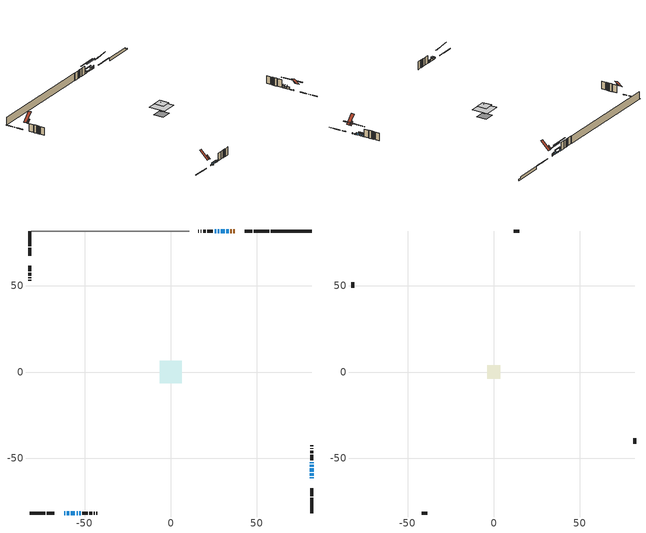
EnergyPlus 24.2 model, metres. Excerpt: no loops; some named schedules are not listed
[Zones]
conditioned space
 floor outside (Floor1 construction): -0.71,-0.71 -0.71,0.71 0.71,0.71 0.71,-0.71 z0.95
 floor adiabatic (AdiabaticFloorConstruction): -6.48,-6.48 -6.48,6.48 6.48,6.48 6.48,-6.48 z4.6
 floor foundation (Slab1 construction): -4.07,-4.07 -4.07,4.07 4.07,4.07 4.07,-4.07 z-1.43
 wall outside (RimJoist1 construction): 57.26,81.97 48.35,81.97 / -81.97,-81.97 -73.05,-81.97 / -81.97,81.97 -81.97,73.05 / 81.97,-81.97 81.97,-73.05 z0.95:1.25
 wall outside (RimJoist3 construction): 47.42,81.97 42.96,81.97 / -72.12,-81.97 -67.67,-81.97 / -81.97,72.12 -81.97,67.67 / 81.97,-72.12 81.97,-67.67 z0.95:1.25
 wall outside (AdiabaticWallConstruction 1): 37.09,81.97 36.41,81.97 / 35.48,81.97 34.67,81.97 z0.94:2.98
 wall outside (AdiabaticWallConstruction): -61.8,-81.97 -61.26,-81.97 z0.94:1.48; 33.75,81.97 32.22,81.97 z0.94:2.98; 31.29,81.97 29.01,81.97 z0.94:1.91; 81.97,-61.8 81.97,-61.29 z0.94:1.58; 81.97,-60.36 81.97,-58.83 / 28.08,81.97 27.31,81.97 z0.94:1.38; 81.97,-57.91 81.97,-55.87 / -60.34,-81.97 -59.06,-81.97 / 81.97,-54.95 81.97,-54.03 / -58.14,-81.97 -55.7,-81.97 / 81.97,-53.1 81.97,-52.34 / 26.39,81.97 25.47,81.97 z0.94:2.47; -54.77,-81.97 -54.16,-81.97 z0.94:1.66; -53.23,-81.97 -52.41,-81.97 z0.94:1.76
 wall outside (Wall1 construction): 24.54,81.97 21.36,81.97 / -51.49,-81.97 -48.3,-81.97 / -81.97,61.8 -81.97,58.61 / 81.97,-51.41 81.97,-48.23 z0.95:7.04
 wall outside (Wall2 construction): 20.43,81.97 18.8,81.97 / -47.37,-81.97 -45.75,-81.97 / -81.97,57.69 -81.97,56.06 / 81.97,-47.3 81.97,-45.67 z0.95:7.04
 wall outside (Wall4 construction): 17.87,81.97 17.32,81.97 / -44.82,-81.97 -44.27,-81.97 / -81.97,55.13 -81.97,54.58 / 81.97,-44.74 81.97,-44.19 z0.95:7.04
 wall outside (Wall5 construction): 16.39,81.97 15.84,81.97 / -43.34,-81.97 -42.79,-81.97 / -81.97,53.65 -81.97,53.1 / 81.97,-43.26 81.97,-42.71 z0.95:7.04
 wall foundation (FoundationWall1 construction): 58.19,81.97,-1.43 58.19,81.97,0.95 79.59,81.97,0.95 79.59,81.97,-0.3 81.97,81.97,-0.3 81.97,81.97,-1.43
 wall adiabatic (Wall7 construction): 10.66,81.97 -81.04,81.97 z0.95:7.04
 window (WindowConstruction 10): -61.8,-81.97 -61.26,-81.97 z0.95:1.48
 window (WindowConstruction 8): 33.75,81.97 32.22,81.97 z0.95:2.98
 window (WindowConstruction 9): 31.29,81.97 29.01,81.97 z0.95:1.91
 window (WindowConstruction 11): 81.97,-61.8 81.97,-61.29 z0.95:1.58
 window (WindowConstruction 12): 81.97,-60.36 81.97,-58.84 z0.95:1.38
 window (WindowConstruction 13): 28.08,81.97 27.32,81.97 z0.95:1.38
 window (WindowConstruction): 81.97,-57.91 81.97,-55.87 z0.95:2.47
 window (WindowConstruction 1): -60.33,-81.97 -59.06,-81.97 z0.95:2.47
 window (WindowConstruction 2): 81.97,-54.94 81.97,-54.03 z0.95:2.47
 window (WindowConstruction 3): -58.13,-81.97 -55.7,-81.97 z0.95:2.47
 window (WindowConstruction 4): -54.77,-81.97 -54.16,-81.97 z0.95:1.66
 window (WindowConstruction 5): 81.97,-53.1 81.97,-52.34 z0.95:2.47
 window (WindowConstruction 6): 26.39,81.97 25.47,81.97 z0.95:2.47
 window (WindowConstruction 7): -53.23,-81.97 -52.41,-81.97 z0.95:1.76
 door (Door): 37.09,81.97 36.41,81.97 z0.95:2.98
 door (Door 1): 35.48,81.97 34.67,81.97 z0.95:2.98
 ceiling adiabatic (AdiabaticFloorConstruction): 6.48,-6.48 6.48,6.48 -6.48,6.48 -6.48,-6.48 z4.6
 roof outside (Roof2 construction): 38.02,81.97,7.04 38.02,79.67,9.34 38.84,79.67,9.34 38.84,81.97,7.04; -62.73,-81.97,7.04 -62.73,-79.67,9.34 -63.54,-79.67,9.34 -63.54,-81.97,7.04; -81.97,62.73,7.04 -79.67,62.73,9.34 -79.67,63.54,9.34 -81.97,63.54,7.04; 81.97,-62.73,7.04 79.67,-62.73,9.34 79.67,-63.54,9.34 81.97,-63.54,7.04
 roof outside (Roof3 construction): -1.61,1.61 -1.61,-1.61 1.61,-1.61 1.61,1.61 z7.04
attic - vented
 floor to conditioned space (Floor2 construction Reversed): -3.81,-3.81 -3.81,3.81 3.81,3.81 3.81,-3.81 z7.04
 wall outside (Wall6 construction): 14.91,81.97 11.59,81.97 / -41.86,-81.97 -38.53,-81.97 / -81.97,52.17 -81.97,48.84 / 81.97,-41.78 81.97,-38.46 z0.95:7.04
 roof outside (Roof1 construction): 39.76,81.97,7.04 39.76,75.55,13.46 42.03,75.55,13.46 42.03,81.97,7.04; -64.47,-81.97,7.04 -64.47,-75.55,13.46 -66.74,-75.55,13.46 -66.74,-81.97,7.04; -81.97,64.47,7.04 -75.55,64.47,13.46 -75.55,66.74,13.46 -81.97,66.74,7.04; 81.97,-64.47,7.04 75.55,-64.47,13.46 75.55,-66.74,13.46 81.97,-66.74,7.04
shading: -60.97,-81.97 -62.1,-81.97 -62.1,-83.8 -60.97,-83.8 z1.78; 27.32,81.97 38.65,81.97 38.65,82.38 27.32,82.38 z7.88; 26.68,81.97 33.62,81.97 33.62,82.38 26.68,82.38 z4.24; 81.97,-53.67 81.97,-69.42 82.27,-69.42 82.27,-53.67 z9.2; 81.97,-51.22 81.97,-67.98 82.27,-67.98 82.27,-51.22 z9; 19.7,81.97 35.69,81.97 35.69,82.38 19.7,82.38 z8.99; 81.97,-55.72 81.97,-58.06 82.27,-58.06 82.27,-55.72 z2.62; -58.91,-81.97 -60.48,-81.97 -60.48,-83.8 -58.91,-83.8 z2.62; 81.97,-52.81 81.97,-56.16 82.27,-56.16 82.27,-52.81 z3.69; -55.4,-81.97 -58.43,-81.97 -58.43,-82.27 -55.4,-82.27 z2.77; -53.86,-81.97 -55.07,-81.97 -55.07,-82.58 -53.86,-82.58 z1.95; 81.97,-51.73 81.97,-53.71 82.27,-53.71 82.27,-51.73 z3.08; 25.27,81.97 26.59,81.97 26.59,82.38 25.27,82.38 z2.67; -51.81,-81.97 -53.84,-81.97 -53.84,-82.4 -51.81,-82.4 z2.37
[Building]
Building 1: Terrain=Suburbs
[Site:Location]
Toronto Intl AP_ON: Latitude {deg}=43.68; Longitude {deg}=-79.63; Time Zone {hr}=-5; Elevation {m}=173; Keep Site Location Information=Yes
[Site:GroundTemperature:Shallow]
4.59119, 2.66285, 2.50842, 3.42352, 7.09712, 10.7536, 13.9236, 15.9317, 16.1023, 14.4691, 11.3799, 7.83558
[Site:WaterMainsTemperature]
Calculation Method=Schedule; Temperature Schedule=mains temperature schedule
[Material] Roughness=Rough; Thermal Absorptance=0.9
Name | Thickness {m} | Conductivity {W/m-K} | Density {kg/m3} | Specific Heat {J/kg-K} | Solar Absorptance | Visible Absorptance
asphalt or fiberglass shingles | 0.00635 | 0.162714 | 1121.4 | 1465.45 | 0.4 | 0.4
ceiling stud and cavity | 0.1397 | 0.114815 | 65.682 | 1177.47 | 0.7 | 0.7
concrete 4.0 in. | 0.1016 | 1.803125 | 2242.8 | 837.4 | 0.7 | 0.7
concrete 8.0 in. | 0.2032 | 1.803125 | 2242.8 | 837.4 | 0.7 | 0.7
door material | 0.04445 | 0.188738 | 512.64 | 1214.23 | 0.7 | 0.7
door material 1 | 0.04445 | 0.053851 | 512.64 | 1214.23 | 0.7 | 0.7
floor covering | 0.0127 | 0.0433444 | 54.468 | 1339.84 | 0.6 | 0.6
floor rigid ins; wall rigid ins | 0.512978 | 0.029427 | 32.04 | 1214.23 | 0.7 | 0.7
floor stud and cavity | 0.1397 | 0.452848 | 92.3553 | 1139.71 | 0.7 | 0.7
floor stud and cavity 1 | 0.1397 | 1.75129 | 37.0049 | 1207.88 | 0.7 | 0.7
furniture material conditioned space 1 | 0.1524 | 0.115458 | 640.8 | 1214.23 | 0.6 | 0.6
gypsum board | 0.0127 | 0.160291 | 801 | 837.4 | 0.6 | 0.6
osb sheathing 0.5 in. | 0.0127 | 0.115458 | 512.64 | 1214.23 | 0.7 | 0.7
osb sheathing 0.5 in. 1 | 0.0127 | 0.115458 | 512.64 | 1214.23 | 0.4 | 0.4
osb sheathing 0.75 in. | 0.01905 | 0.115458 | 512.64 | 1214.23 | 0.7 | 0.7
rim joist stud and cavity | 0.0508 | 0.177588 | 50.32683 | 1063.81 | 0.6 | 0.6
rim joist stud and cavity 1 | 0.0508 | 0.126838 | 50.32683 | 1063.81 | 0.6 | 0.6
roof stud and cavity | 0.2032 | 0.166418 | 78.34581 | 1123.46 | 0.7 | 0.7
roof stud and cavity 1 | 0.2032 | 0.177556 | 78.34581 | 1123.46 | 0.7 | 0.7
wall stud and cavity | 0.1397 | 0.202915 | 139.0536 | 1170.24 | 0.7 | 0.7
wall stud and cavity 1 | 0.1397 | 0.111431 | 139.0536 | 1170.24 | 0.7 | 0.7
wall stud and cavity 2 | 0.1397 | 0.223492 | 139.0536 | 1170.24 | 0.7 | 0.7
wall stud and cavity 3 | 0.1397 | 0.117365 | 139.0536 | 1170.24 | 0.7 | 0.7
wall stud and cavity 4 | 0.0889 | 6.1454 | 50.32683 | 1063.81 | 0.6 | 0.6
wall stud and cavity 5 | 0.1397 | 0.164078 | 139.0536 | 1170.24 | 0.7 | 0.7
wall stud and cavity 6 | 0.0889 | 0.380278 | 52.3479 | 1209.89 | 0.7 | 0.7
wall stud and cavity 7 | 0.0889 | 0.391764 | 83.0341 | 1211.67 | 0.7 | 0.7
wood siding | 0.0254 | 0.102417 | 544.68 | 1172.36 | 0.4 | 0.4
wood siding 1 | 0.00254 | 0.102417 | 544.68 | 1172.36 | 0.4 | 0.4
wood siding 2; wood siding 3; wood siding 4 | 0.0254 | 0.102417 | 544.68 | 1172.36 | 0.7 | 0.7
[WindowMaterial:SimpleGlazingSystem]
Name | U-Factor {W/m2-K} | Solar Heat Gain Coefficient
WindowMaterial | 2.07304 | 0.65
WindowMaterial 1 | 2.120733 | 0.63
WindowMaterial 10 | 2.71749 | 0.36
WindowMaterial 11 | 2.69762 | 0.36
WindowMaterial 2 | 2.359209 | 0.53
WindowMaterial 3 | 2.88499 | 0.7
WindowMaterial 4 | 3.006501 | 0.48
WindowMaterial 5 | 2.398955 | 0.51
WindowMaterial 6 | 2.5568 | 0.45
WindowMaterial 7 | 2.32684 | 0.54
WindowMaterial 8 | 2.12868 | 0.63
WindowMaterial 9 | 6.90104 | 0.7
[Construction]
AdiabaticFloorConstruction: floor stud and cavity 1, floor rigid ins, osb sheathing 0.75 in., floor covering
AdiabaticWallConstruction: wood siding 3, wall rigid ins, wall stud and cavity 6, gypsum board
AdiabaticWallConstruction 1: wood siding 4, wall rigid ins, wall stud and cavity 6, gypsum board
Door: door material
Door 1: door material 1
Floor1 construction: floor stud and cavity, osb sheathing 0.75 in., floor covering
Floor2 construction Reversed: gypsum board, ceiling stud and cavity
FoundationWall1 construction: concrete 8.0 in.
furniture construction conditioned space 1: furniture material conditioned space 1
PartitionWallConstruction: gypsum board, wall stud and cavity 7, gypsum board
RimJoist1 construction: wood siding 2, rim joist stud and cavity
RimJoist3 construction: wood siding 2, rim joist stud and cavity 1
Roof1 construction: asphalt or fiberglass shingles
Roof2 construction: asphalt or fiberglass shingles, osb sheathing 0.75 in., roof stud and cavity, gypsum board
Roof3 construction: asphalt or fiberglass shingles, osb sheathing 0.75 in., roof stud and cavity 1, gypsum board
Slab1 construction: concrete 4.0 in.
Wall1 construction: wood siding, osb sheathing 0.5 in., wall stud and cavity, gypsum board
Wall2 construction: wood siding, osb sheathing 0.5 in., wall stud and cavity 1, gypsum board
Wall4 construction: wood siding, osb sheathing 0.5 in., wall stud and cavity 2, gypsum board
Wall5 construction: wood siding, osb sheathing 0.5 in., wall stud and cavity 3, gypsum board
Wall6 construction: wood siding 1, wall stud and cavity 4
Wall7 construction: osb sheathing 0.5 in. 1, wall stud and cavity 5, gypsum board
WindowConstruction: WindowMaterial
WindowConstruction 1: WindowMaterial 1
WindowConstruction 10: WindowMaterial 9
WindowConstruction 11: WindowMaterial 10
WindowConstruction 12; WindowConstruction 13: WindowMaterial 11
WindowConstruction 2; WindowConstruction 6: WindowMaterial 2
WindowConstruction 3: WindowMaterial 3
WindowConstruction 4: WindowMaterial 4
WindowConstruction 5: WindowMaterial 5
WindowConstruction 7: WindowMaterial 6
WindowConstruction 8: WindowMaterial 7
WindowConstruction 9: WindowMaterial 8
[Zone] Multiplier=1; Part of Total Floor Area=Yes
Name | Volume {m3}
attic - vented | 52.3261
conditioned space | 625
[Space]
Name | Zone | Volume {m3}
attic - vented 1 | attic - vented | 52.3261
conditioned space 1 | conditioned space | 625
[ZoneInfiltration:EffectiveLeakageArea]
infil attic - vented 1: Zone or Space=attic - vented 1; Schedule=Always On Discrete; Effective Air Leakage Area {cm2}=2408.28; Stack Coefficient=0.00087; Wind Coefficient=1.99287e-05
[ZoneMixing]
whole house fan mix: Zone or Space=attic - vented; Schedule=Always On Continuous; Design Flow Rate Calculation Method=Flow/Zone; Design Flow Rate {m3/s}=0; Source Zone or Space=conditioned space
[SurfaceProperty:ExposedFoundationPerimeter]
Slab1: Exposed Perimeter Calculation Method=TotalExposedPerimeter; Total Exposed Perimeter {m}=23.775
[InternalMass] Zone or ZoneList=conditioned space; Space or SpaceList=conditioned space 1
Name | Construction | Surface Area {m2}
furniture mass conditioned space 1 | furniture construction conditioned space 1 | 94.5561
partition wall mass | PartitionWallConstruction | 236.39
[Lights]
interior lighting: Zone or ZoneList or Space or SpaceList=conditioned space 1; Schedule=interior lighting schedule; Design Level Calculation Method=LightingLevel; Lighting Level {W}=343.2; Return Air Fraction=0; Fraction Radiant=0.6; Fraction Visible=0.2; Fraction Replaceable=1
[People]
occupants: Zone or ZoneList or Space or SpaceList=conditioned space 1; Number of People Schedule=occupants schedule; Number of People Calculation Method=People; Number of People=3; Fraction Radiant=0.314171; Sensible Heat Fraction=0.56303; Activity Level Schedule=occupants activity schedule; Carbon Dioxide Generation Rate {m3/s-W}=0; Enable ASHRAE 55 Comfort Warnings=No; Mean Radiant Temperature Calculation Type=EnclosureAveraged
[ElectricEquipment] Zone or ZoneList or Space or SpaceList=conditioned space 1; Design Level Calculation Method=EquipmentLevel
Name | Schedule | Design Level {W} | Fraction Latent | Fraction Radiant | Fraction Lost
clothes dryer | clothes dryer schedule | 140.772 | 0.015 | 0.081 | 0.85
clothes washer | clothes washer schedule | 32.1985 | 0.03 | 0.162 | 0.7
cooking range | cooking range schedule | 208.969 | 0.08 | 0.432 | 0.2
dishwasher | dishwasher schedule | 66.8632 | 0.3 | 0.18 | 0.4
fridge | fridge schedule | 72.9452 | 0 | 0.6 | 0
mech vent house fan | mech vent house fan schedule | 0 | 0 | 0 | 1
mech vent house fan cfis | mech vent house fan cfis schedule | 0 | 0 | 0 | 0
mech vent range fan 0 | mech vent range fan 0 schedule | 57 | 0 | 0 | 1
misc plug loads | misc plug loads schedule | 494.7 | 0.045 | 0.513 | 0.1
whole house fan | Always On Discrete | 0 | 0 | 0 | 1
[OtherEquipment] Zone or ZoneList or Space or SpaceList=conditioned space 1; Design Level Calculation Method=EquipmentLevel
Name | Fuel Type | Schedule | Design Level {W} | Fraction Latent | Fraction Radiant | Fraction Lost
clothes dryer 1 | Electricity | clothes dryer schedule | 0 | 0.015 | 0.081 | 0.85
cooking range 1 | Electricity | cooking range schedule | 0 | 0.08 | 0.432 | 0.2
general water use latent | None | general water use schedule | 59.3978 | 1 | 0 | 0
general water use sensible | None | general water use schedule | -58.539 | 0 | 0.6 | 0
mech vent house fan latent load | None | Always On Discrete | 0 | 1 | 0 | 0
mech vent house fan sensible load | None | Always On Discrete | 0 | 0 | 0 | 0
water heater energy adjustment1 | NaturalGas | Always On Discrete | 0.01 | 0 | 0 | 1
[ZoneInfiltration:DesignFlowRate] Zone or ZoneList or Space or SpaceList=conditioned space 1; Schedule=Always On Discrete; Design Flow Rate Calculation Method=Flow/Zone; Design Flow Rate {m3/s}=0
infil flow; natural vent flow; whole house fan flow
[Foundation:Kiva]
Foundation Kiva 1: Initial Indoor Air Temperature {C}=18; Wall Height Above Grade {m}=0.945387; Wall Depth Below Slab {m}=0.2032
[Foundation:Kiva:Settings]
Soil Conductivity {W/m-K}=0.849921; Soil Density {kg/m3}=1842.3; Soil Specific Heat {J/kg-K}=418.7; Ground Solar Absorptivity=0.9; Ground Thermal Absorptivity=0.9; Ground Surface Roughness {m}=0.03; Far-Field Width {m}=40; Deep-Ground Boundary Condition=ZeroFlux; Deep-Ground Depth {m}=40; Minimum Cell Dimension {m}=0.2; Maximum Cell Growth Coefficient=3; Simulation Timestep=Timestep
[Exterior:Lights]
exterior lighting: Schedule=exterior lighting schedule; Design Level {W}=75.6
[Schedule:Constant]
Name | Hourly Value
Always On Continuous; mech vent house fan schedule; mech vent house fan cfis schedule; Always On Discrete | 1
occupants activity schedule | 117.228
fridge schedule | 0
[Schedule:Week:Daily]
interior lighting schedule Week Rule - Jan1-Jan27: interior lighting schedule day, interior lighting schedule day, interior lighting schedule day, interior lighting schedule day, interior lighting schedule day, interior lighting schedule day, interior lighting schedule day, interior lighting schedule default day, interior lighting schedule default day, interior lighting schedule default day, interior lighting schedule default day, interior lighting schedule default day
interior lighting schedule Week Rule - Jan28-Feb3: interior lighting schedule day, interior lighting schedule day, interior lighting schedule day, interior lighting schedule day, interior lighting schedule day 1, interior lighting schedule day 1, interior lighting schedule day 1, interior lighting schedule default day, interior lighting schedule default day, interior lighting schedule default day, interior lighting schedule default day, interior lighting schedule default day
interior lighting schedule Week Rule - Feb4-Feb24: interior lighting schedule day 1, interior lighting schedule day 1, interior lighting schedule day 1, interior lighting schedule day 1, interior lighting schedule day 1, interior lighting schedule day 1, interior lighting schedule day 1, interior lighting schedule default day, interior lighting schedule default day, interior lighting schedule default day, interior lighting schedule default day, interior lighting schedule default day
interior lighting schedule Week Rule - Feb25-Mar3: interior lighting schedule day 1, interior lighting schedule day 1, interior lighting schedule day 1, interior lighting schedule day 1, interior lighting schedule day 2, interior lighting schedule day 2, interior lighting schedule day 2, interior lighting schedule default day, interior lighting schedule default day, interior lighting schedule default day, interior lighting schedule default day, interior lighting schedule default day
interior lighting schedule Week Rule - Mar4-Mar31: interior lighting schedule day 2, interior lighting schedule day 2, interior lighting schedule day 2, interior lighting schedule day 2, interior lighting schedule day 2, interior lighting schedule day 2, interior lighting schedule day 2, interior lighting schedule default day, interior lighting schedule default day, interior lighting schedule default day, interior lighting schedule default day, interior lighting schedule default day
interior lighting schedule Week Rule - Apr1-Apr28: interior lighting schedule day 3, interior lighting schedule day 3, interior lighting schedule day 3, interior lighting schedule day 3, interior lighting schedule day 3, interior lighting schedule day 3, interior lighting schedule day 3, interior lighting schedule default day, interior lighting schedule default day, interior lighting schedule default day, interior lighting schedule default day, interior lighting schedule default day
interior lighting schedule Week Rule - Apr29-May5: interior lighting schedule day 3, interior lighting schedule day 3, interior lighting schedule day 4, interior lighting schedule day 4, interior lighting schedule day 4, interior lighting schedule day 4, interior lighting schedule day 4, interior lighting schedule default day, interior lighting schedule default day, interior lighting schedule default day, interior lighting schedule default day, interior lighting schedule default day
interior lighting schedule Week Rule - May6-May26: interior lighting schedule day 4, interior lighting schedule day 4, interior lighting schedule day 4, interior lighting schedule day 4, interior lighting schedule day 4, interior lighting schedule day 4, interior lighting schedule day 4, interior lighting schedule default day, interior lighting schedule default day, interior lighting schedule default day, interior lighting schedule default day, interior lighting schedule default day
interior lighting schedule Week Rule - May27-Jun2: interior lighting schedule day 4, interior lighting schedule day 4, interior lighting schedule day 4, interior lighting schedule day 4, interior lighting schedule day 4, interior lighting schedule day 5, interior lighting schedule day 5, interior lighting schedule default day, interior lighting schedule default day, interior lighting schedule default day, interior lighting schedule default day, interior lighting schedule default day
interior lighting schedule Week Rule - Jun3-Jun30: interior lighting schedule day 5, interior lighting schedule day 5, interior lighting schedule day 5, interior lighting schedule day 5, interior lighting schedule day 5, interior lighting schedule day 5, interior lighting schedule day 5, interior lighting schedule default day, interior lighting schedule default day, interior lighting schedule default day, interior lighting schedule default day, interior lighting schedule default day
interior lighting schedule Week Rule - Jul1-Jul28: interior lighting schedule day 6, interior lighting schedule day 6, interior lighting schedule day 6, interior lighting schedule day 6, interior lighting schedule day 6, interior lighting schedule day 6, interior lighting schedule day 6, interior lighting schedule default day, interior lighting schedule default day, interior lighting schedule default day, interior lighting schedule default day, interior lighting schedule default day
interior lighting schedule Week Rule - Jul29-Aug4: interior lighting schedule day 6, interior lighting schedule day 6, interior lighting schedule day 6, interior lighting schedule day 7, interior lighting schedule day 7, interior lighting schedule day 7, interior lighting schedule day 7, interior lighting schedule default day, interior lighting schedule default day, interior lighting schedule default day, interior lighting schedule default day, interior lighting schedule default day
interior lighting schedule Week Rule - Aug5-Aug25: interior lighting schedule day 7, interior lighting schedule day 7, interior lighting schedule day 7, interior lighting schedule day 7, interior lighting schedule day 7, interior lighting schedule day 7, interior lighting schedule day 7, interior lighting schedule default day, interior lighting schedule default day, interior lighting schedule default day, interior lighting schedule default day, interior lighting schedule default day
interior lighting schedule Week Rule - Aug26-Sep1: interior lighting schedule day 7, interior lighting schedule day 7, interior lighting schedule day 7, interior lighting schedule day 7, interior lighting schedule day 7, interior lighting schedule day 7, interior lighting schedule day 8, interior lighting schedule default day, interior lighting schedule default day, interior lighting schedule default day, interior lighting schedule default day, interior lighting schedule default day
interior lighting schedule Week Rule - Sep2-Sep29: interior lighting schedule day 8, interior lighting schedule day 8, interior lighting schedule day 8, interior lighting schedule day 8, interior lighting schedule day 8, interior lighting schedule day 8, interior lighting schedule day 8, interior lighting schedule default day, interior lighting schedule default day, interior lighting schedule default day, interior lighting schedule default day, interior lighting schedule default day
interior lighting schedule Week Rule - Sep30-Oct6: interior lighting schedule day 8, interior lighting schedule day 9, interior lighting schedule day 9, interior lighting schedule day 9, interior lighting schedule day 9, interior lighting schedule day 9, interior lighting schedule day 9, interior lighting schedule default day, interior lighting schedule default day, interior lighting schedule default day, interior lighting schedule default day, interior lighting schedule default day
interior lighting schedule Week Rule - Oct7-Oct27: interior lighting schedule day 9, interior lighting schedule day 9, interior lighting schedule day 9, interior lighting schedule day 9, interior lighting schedule day 9, interior lighting schedule day 9, interior lighting schedule day 9, interior lighting schedule default day, interior lighting schedule default day, interior lighting schedule default day, interior lighting schedule default day, interior lighting schedule default day
interior lighting schedule Week Rule - Oct28-Nov3: interior lighting schedule day 9, interior lighting schedule day 9, interior lighting schedule day 9, interior lighting schedule day 9, interior lighting schedule day 10, interior lighting schedule day 10, interior lighting schedule day 10, interior lighting schedule default day, interior lighting schedule default day, interior lighting schedule default day, interior lighting schedule default day, interior lighting schedule default day
interior lighting schedule Week Rule - Nov4-Nov24: interior lighting schedule day 10, interior lighting schedule day 10, interior lighting schedule day 10, interior lighting schedule day 10, interior lighting schedule day 10, interior lighting schedule day 10, interior lighting schedule day 10, interior lighting schedule default day, interior lighting schedule default day, interior lighting schedule default day, interior lighting schedule default day, interior lighting schedule default day
interior lighting schedule Week Rule - Nov25-Dec1: interior lighting schedule day 10, interior lighting schedule day 10, interior lighting schedule day 10, interior lighting schedule day 10, interior lighting schedule day 10, interior lighting schedule day 10, interior lighting schedule day 11, interior lighting schedule default day, interior lighting schedule default day, interior lighting schedule default day, interior lighting schedule default day, interior lighting schedule default day
interior lighting schedule Week Rule - Dec2-Dec31: interior lighting schedule day 11, interior lighting schedule day 11, interior lighting schedule day 11, interior lighting schedule day 11, interior lighting schedule day 11, interior lighting schedule day 11, interior lighting schedule day 11, interior lighting schedule default day, interior lighting schedule default day, interior lighting schedule default day, interior lighting schedule default day, interior lighting schedule default day
occupants schedule Week Rule - Jan1-Dec31: occupants schedule day, occupants schedule day, occupants schedule day, occupants schedule day, occupants schedule day, occupants schedule day, occupants schedule day, occupants schedule default day, occupants schedule default day, occupants schedule default day, occupants schedule default day, occupants schedule default day
clothes dryer schedule Week Rule - Jan1-Dec31: clothes dryer schedule day, clothes dryer schedule day, clothes dryer schedule day, clothes dryer schedule day, clothes dryer schedule day, clothes dryer schedule day, clothes dryer schedule day, clothes dryer schedule default day, clothes dryer schedule default day, clothes dryer schedule default day, clothes dryer schedule default day, clothes dryer schedule default day
clothes washer schedule Week Rule - Jan1-Dec31: clothes washer schedule day, clothes washer schedule day, clothes washer schedule day, clothes washer schedule day, clothes washer schedule day, clothes washer schedule day, clothes washer schedule day, clothes washer schedule default day, clothes washer schedule default day, clothes washer schedule default day, clothes washer schedule default day, clothes washer schedule default day
cooking range schedule Week Rule - Jan1-Dec31: cooking range schedule day, cooking range schedule day, cooking range schedule day, cooking range schedule day, cooking range schedule day, cooking range schedule day, cooking range schedule day, cooking range schedule default day, cooking range schedule default day, cooking range schedule default day, cooking range schedule default day, cooking range schedule default day
dishwasher schedule Week Rule - Jan1-Dec31: dishwasher schedule day, dishwasher schedule day, dishwasher schedule day, dishwasher schedule day, dishwasher schedule day, dishwasher schedule day, dishwasher schedule day, dishwasher schedule default day, dishwasher schedule default day, dishwasher schedule default day, dishwasher schedule default day, dishwasher schedule default day
mech vent range fan 0 schedule Week Rule - Jan1-Dec31: mech vent range fan 0 schedule day, mech vent range fan 0 schedule day, mech vent range fan 0 schedule day, mech vent range fan 0 schedule day, mech vent range fan 0 schedule day, mech vent range fan 0 schedule day, mech vent range fan 0 schedule day, mech vent range fan 0 schedule default day, mech vent range fan 0 schedule default day, mech vent range fan 0 schedule default day, mech vent range fan 0 schedule default day, mech vent range fan 0 schedule default day
misc plug loads schedule Week Rule - Jan1-Dec31: misc plug loads schedule day, misc plug loads schedule day, misc plug loads schedule day, misc plug loads schedule day, misc plug loads schedule day, misc plug loads schedule day, misc plug loads schedule day, misc plug loads schedule default day, misc plug loads schedule default day, misc plug loads schedule default day, misc plug loads schedule default day, misc plug loads schedule default day
general water use schedule Week Rule - Jan1-Dec31: general water use schedule day, general water use schedule day, general water use schedule day, general water use schedule day, general water use schedule day, general water use schedule day, general water use schedule day, general water use schedule default day, general water use schedule default day, general water use schedule default day, general water use schedule default day, general water use schedule default day
exterior lighting schedule Week Rule - Jan1-Jan27: exterior lighting schedule day, exterior lighting schedule day, exterior lighting schedule day, exterior lighting schedule day, exterior lighting schedule day, exterior lighting schedule day, exterior lighting schedule day, exterior lighting schedule default day, exterior lighting schedule default day, exterior lighting schedule default day, exterior lighting schedule default day, exterior lighting schedule default day
exterior lighting schedule Week Rule - Jan28-Feb3: exterior lighting schedule day, exterior lighting schedule day, exterior lighting schedule day, exterior lighting schedule day, exterior lighting schedule day 1, exterior lighting schedule day 1, exterior lighting schedule day 1, exterior lighting schedule default day, exterior lighting schedule default day, exterior lighting schedule default day, exterior lighting schedule default day, exterior lighting schedule default day
exterior lighting schedule Week Rule - Feb4-Feb24: exterior lighting schedule day 1, exterior lighting schedule day 1, exterior lighting schedule day 1, exterior lighting schedule day 1, exterior lighting schedule day 1, exterior lighting schedule day 1, exterior lighting schedule day 1, exterior lighting schedule default day, exterior lighting schedule default day, exterior lighting schedule default day, exterior lighting schedule default day, exterior lighting schedule default day
exterior lighting schedule Week Rule - Feb25-Mar3: exterior lighting schedule day 1, exterior lighting schedule day 1, exterior lighting schedule day 1, exterior lighting schedule day 1, exterior lighting schedule day 2, exterior lighting schedule day 2, exterior lighting schedule day 2, exterior lighting schedule default day, exterior lighting schedule default day, exterior lighting schedule default day, exterior lighting schedule default day, exterior lighting schedule default day
exterior lighting schedule Week Rule - Mar4-Mar31: exterior lighting schedule day 2, exterior lighting schedule day 2, exterior lighting schedule day 2, exterior lighting schedule day 2, exterior lighting schedule day 2, exterior lighting schedule day 2, exterior lighting schedule day 2, exterior lighting schedule default day, exterior lighting schedule default day, exterior lighting schedule default day, exterior lighting schedule default day, exterior lighting schedule default day
exterior lighting schedule Week Rule - Apr1-Apr28: exterior lighting schedule day 3, exterior lighting schedule day 3, exterior lighting schedule day 3, exterior lighting schedule day 3, exterior lighting schedule day 3, exterior lighting schedule day 3, exterior lighting schedule day 3, exterior lighting schedule default day, exterior lighting schedule default day, exterior lighting schedule default day, exterior lighting schedule default day, exterior lighting schedule default day
exterior lighting schedule Week Rule - Apr29-May5: exterior lighting schedule day 3, exterior lighting schedule day 3, exterior lighting schedule day 4, exterior lighting schedule day 4, exterior lighting schedule day 4, exterior lighting schedule day 4, exterior lighting schedule day 4, exterior lighting schedule default day, exterior lighting schedule default day, exterior lighting schedule default day, exterior lighting schedule default day, exterior lighting schedule default day
exterior lighting schedule Week Rule - May6-May26: exterior lighting schedule day 4, exterior lighting schedule day 4, exterior lighting schedule day 4, exterior lighting schedule day 4, exterior lighting schedule day 4, exterior lighting schedule day 4, exterior lighting schedule day 4, exterior lighting schedule default day, exterior lighting schedule default day, exterior lighting schedule default day, exterior lighting schedule default day, exterior lighting schedule default day
exterior lighting schedule Week Rule - May27-Jun2: exterior lighting schedule day 4, exterior lighting schedule day 4, exterior lighting schedule day 4, exterior lighting schedule day 4, exterior lighting schedule day 4, exterior lighting schedule day 5, exterior lighting schedule day 5, exterior lighting schedule default day, exterior lighting schedule default day, exterior lighting schedule default day, exterior lighting schedule default day, exterior lighting schedule default day
exterior lighting schedule Week Rule - Jun3-Jun30: exterior lighting schedule day 5, exterior lighting schedule day 5, exterior lighting schedule day 5, exterior lighting schedule day 5, exterior lighting schedule day 5, exterior lighting schedule day 5, exterior lighting schedule day 5, exterior lighting schedule default day, exterior lighting schedule default day, exterior lighting schedule default day, exterior lighting schedule default day, exterior lighting schedule default day
exterior lighting schedule Week Rule - Jul1-Jul28: exterior lighting schedule day 6, exterior lighting schedule day 6, exterior lighting schedule day 6, exterior lighting schedule day 6, exterior lighting schedule day 6, exterior lighting schedule day 6, exterior lighting schedule day 6, exterior lighting schedule default day, exterior lighting schedule default day, exterior lighting schedule default day, exterior lighting schedule default day, exterior lighting schedule default day
exterior lighting schedule Week Rule - Jul29-Aug4: exterior lighting schedule day 6, exterior lighting schedule day 6, exterior lighting schedule day 6, exterior lighting schedule day 7, exterior lighting schedule day 7, exterior lighting schedule day 7, exterior lighting schedule day 7, exterior lighting schedule default day, exterior lighting schedule default day, exterior lighting schedule default day, exterior lighting schedule default day, exterior lighting schedule default day
exterior lighting schedule Week Rule - Aug5-Aug25: exterior lighting schedule day 7, exterior lighting schedule day 7, exterior lighting schedule day 7, exterior lighting schedule day 7, exterior lighting schedule day 7, exterior lighting schedule day 7, exterior lighting schedule day 7, exterior lighting schedule default day, exterior lighting schedule default day, exterior lighting schedule default day, exterior lighting schedule default day, exterior lighting schedule default day
[Schedule:Year]
interior lighting schedule: interior lighting schedule Week Rule - Jan1-Jan27, 1, 1, 1, 27, interior lighting schedule Week Rule - Jan28-Feb3, 1, 28, 2, 3, interior lighting schedule Week Rule - Feb4-Feb24, 2, 4, 2, 24, interior lighting schedule Week Rule - Feb25-Mar3, 2, 25, 3, 3, interior lighting schedule Week Rule - Mar4-Mar31, 3, 4, 3, 31, interior lighting schedule Week Rule - Apr1-Apr28, 4, 1, 4, 28, interior lighting schedule Week Rule - Apr29-May5, 4, 29, 5, 5, interior lighting schedule Week Rule - May6-May26, 5, 6, 5, 26, interior lighting schedule Week Rule - May27-Jun2, 5, 27, 6, 2, interior lighting schedule Week Rule - Jun3-Jun30, 6, 3, 6, 30, interior lighting schedule Week Rule - Jul1-Jul28, 7, 1, 7, 28, interior lighting schedule Week Rule - Jul29-Aug4, 7, 29, 8, 4, interior lighting schedule Week Rule - Aug5-Aug25, 8, 5, 8, 25, interior lighting schedule Week Rule - Aug26-Sep1, 8, 26, 9, 1, interior lighting schedule Week Rule - Sep2-Sep29, 9, 2, 9, 29, interior lighting schedule Week Rule - Sep30-Oct6, 9, 30, 10, 6, interior lighting schedule Week Rule - Oct7-Oct27, 10, 7, 10, 27, interior lighting schedule Week Rule - Oct28-Nov3, 10, 28, 11, 3, interior lighting schedule Week Rule - Nov4-Nov24, 11, 4, 11, 24, interior lighting schedule Week Rule - Nov25-Dec1, 11, 25, 12, 1, interior lighting schedule Week Rule - Dec2-Dec31, 12, 2, 12, 31
occupants schedule: occupants schedule Week Rule - Jan1-Dec31, 1, 1, 12, 31
clothes dryer schedule: clothes dryer schedule Week Rule - Jan1-Dec31, 1, 1, 12, 31
clothes washer schedule: clothes washer schedule Week Rule - Jan1-Dec31, 1, 1, 12, 31
cooking range schedule: cooking range schedule Week Rule - Jan1-Dec31, 1, 1, 12, 31
dishwasher schedule: dishwasher schedule Week Rule - Jan1-Dec31, 1, 1, 12, 31
mech vent range fan 0 schedule: mech vent range fan 0 schedule Week Rule - Jan1-Dec31, 1, 1, 12, 31
misc plug loads schedule: misc plug loads schedule Week Rule - Jan1-Dec31, 1, 1, 12, 31
general water use schedule: general water use schedule Week Rule - Jan1-Dec31, 1, 1, 12, 31
exterior lighting schedule: exterior lighting schedule Week Rule - Jan1-Jan27, 1, 1, 1, 27, exterior lighting schedule Week Rule - Jan28-Feb3, 1, 28, 2, 3, exterior lighting schedule Week Rule - Feb4-Feb24, 2, 4, 2, 24, exterior lighting schedule Week Rule - Feb25-Mar3, 2, 25, 3, 3, exterior lighting schedule Week Rule - Mar4-Mar31, 3, 4, 3, 31, exterior lighting schedule Week Rule - Apr1-Apr28, 4, 1, 4, 28, exterior lighting schedule Week Rule - Apr29-May5, 4, 29, 5, 5, exterior lighting schedule Week Rule - May6-May26, 5, 6, 5, 26, exterior lighting schedule Week Rule - May27-Jun2, 5, 27, 6, 2, exterior lighting schedule Week Rule - Jun3-Jun30, 6, 3, 6, 30, exterior lighting schedule Week Rule - Jul1-Jul28, 7, 1, 7, 28, exterior lighting schedule Week Rule - Jul29-Aug4, 7, 29, 8, 4, exterior lighting schedule Week Rule - Aug5-Aug25, 8, 5, 8, 25, exterior lighting schedule Week Rule - Aug26-Sep1, 8, 26, 9, 1, exterior lighting schedule Week Rule - Sep2-Sep29, 9, 2, 9, 29, exterior lighting schedule Week Rule - Sep30-Oct6, 9, 30, 10, 6, exterior lighting schedule Week Rule - Oct7-Oct27, 10, 7, 10, 27, exterior lighting schedule Week Rule - Oct28-Nov3, 10, 28, 11, 3, exterior lighting schedule Week Rule - Nov4-Nov24, 11, 4, 11, 24, exterior lighting schedule Week Rule - Nov25-Dec1, 11, 25, 12, 1, exterior lighting schedule Week Rule - Dec2-Dec31, 12, 2, 12, 31
[Schedule:Compact]
mains temperature schedule: Through: 01/01, For: AllDays, Until: 24:00, 8.43722, Through: 01/02, For: AllDays, Until: 24:00, 8.37111, Through: 01/03, For: AllDays, Until: 24:00, 8.30611, Through: 01/04, For: AllDays, Until: 24:00, 8.24222, Through: 01/05, For: AllDays, Until: 24:00, 8.17944, Through: 01/06, For: AllDays, Until: 24:00, 8.11833, Through: 01/07, For: AllDays, Until: 24:00, 8.05833, Through: 01/08, For: AllDays, Until: 24:00, 7.99944, Through: 01/09, For: AllDays, Until: 24:00, 7.94222, Through: 01/10, For: AllDays, Until: 24:00, 7.88611, Through: 01/11, For: AllDays, Until: 24:00, 7.83167, Through: 01/12, For: AllDays, Until: 24:00, 7.77833, Through: 01/13, For: AllDays, Until: 24:00, 7.72611, Through: 01/14, For: AllDays, Until: 24:00, 7.67556, Through: 01/15, For: AllDays, Until: 24:00, 7.62667, Through: 01/16, For: AllDays, Until: 24:00, 7.57889, Through: 01/17, For: AllDays, Until: 24:00, 7.53278, Through: 01/18, For: AllDays, Until: 24:00, 7.48778, Through: 01/19, For: AllDays, Until: 24:00, 7.44444, Through: 01/20, For: AllDays, Until: 24:00, 7.40278, Through: 01/21, For: AllDays, Until: 24:00, 7.36278, Through: 01/22, For: AllDays, Until: 24:00, 7.32389, Through: 01/23, For: AllDays, Until: 24:00, 7.28667, Through: 01/24, For: AllDays, Until: 24:00, 7.25056, Through: 01/25, For: AllDays, Until: 24:00, 7.21667, Through: 01/26, For: AllDays, Until: 24:00, 7.18389, Through: 01/27, For: AllDays, Until: 24:00, 7.15278, Through: 01/28, For: AllDays, Until: 24:00, 7.12333, Through: 01/29, For: AllDays, Until: 24:00, 7.09556, Through: 01/30, For: AllDays, Until: 24:00, 7.06944, Through: 01/31, For: AllDays, Until: 24:00, 7.04444, Through: 02/01, For: AllDays, Until: 24:00, 7.02167, Through: 02/02, For: AllDays, Until: 24:00, 7, Through: 02/03, For: AllDays, Until: 24:00, 6.98, Through: 02/04, For: AllDays, Until: 24:00, 6.96222, Through: 02/05, For: AllDays, Until: 24:00, 6.94556, Through: 02/06, For: AllDays, Until: 24:00, 6.93056, Through: 02/07, For: AllDays, Until: 24:00, 6.91722, Through: 02/08, For: AllDays, Until: 24:00, 6.90556, Through: 02/09, For: AllDays, Until: 24:00, 6.89556, Through: 02/10, For: AllDays, Until: 24:00, 6.88722, Through: 02/11, For: AllDays, Until: 24:00, 6.88056, Through: 02/12, For: AllDays, Until: 24:00, 6.875, Through: 02/13, For: AllDays, Until: 24:00, 6.87167, Through: 02/14, For: AllDays, Until: 24:00, 6.87, Through: 02/15, For: AllDays, Until: 24:00, 6.87, Through: 02/16, For: AllDays, Until: 24:00, 6.87167, Through: 02/17, For: AllDays, Until: 24:00, 6.875, Through: 02/18, For: AllDays, Until: 24:00, 6.88, Through: 02/19, For: AllDays, Until: 24:00, 6.88611, Through: 02/20, For: AllDays, Until: 24:00, 6.89444, Through: 02/21, For: AllDays, Until: 24:00, 6.90444, Through: 02/22, For: AllDays, Until: 24:00, 6.91611, Through: 02/23, For: AllDays, Until: 24:00, 6.92889, Through: 02/24, For: AllDays, Until: 24:00, 6.94389, Through: 02/25, For: AllDays, Until: 24:00, 6.96056, Through: 02/26, For: AllDays, Until: 24:00, 6.97833, Through: 02/27, For: AllDays, Until: 24:00, 6.99833, Through: 02/28, For: AllDays, Until: 24:00, 7.01944, Through: 03/01, For: AllDays, Until: 24:00, 7.04222, Through: 03/02, For: AllDays, Until: 24:00, 7.06667, Through: 03/03, For: AllDays, Until: 24:00, 7.09278, Through: 03/04, For: AllDays, Until: 24:00, 7.12056, Through: 03/05, For: AllDays, Until: 24:00, 7.15, Through: 03/06, For: AllDays, Until: 24:00, 7.18111, Through: 03/07, For: AllDays, Until: 24:00, 7.21333, Through: 03/08, For: AllDays, Until: 24:00, 7.24722, Through: 03/09, For: AllDays, Until: 24:00, 7.28278, Through: 03/10, For: AllDays, Until: 24:00, 7.32, Through: 03/11, For: AllDays, Until: 24:00, 7.35889, Through: 03/12, For: AllDays, Until: 24:00, 7.39889, Through: 03/13, For: AllDays, Until: 24:00, 7.44056, Through: 03/14, For: AllDays, Until: 24:00, 7.48389, Through: 03/15, For: AllDays, Until: 24:00, 7.52833, Through: 03/16, For: AllDays, Until: 24:00, 7.57444, Through: 03/17, For: AllDays, Until: 24:00, 7.62222, Through: 03/18, For: AllDays, Until: 24:00, 7.67111, Through: 03/19, For: AllDays, Until: 24:00, 7.72111, Through: 03/20, For: AllDays, Until: 24:00, 7.77333, Through: 03/21, For: AllDays, Until: 24:00, 7.82611, Through: 03/22, For: AllDays, Until: 24:00, 7.88111, Through: 03/23, For: AllDays, Until: 24:00, 7.93667, Through: 03/24, For: AllDays, Until: 24:00, 7.99389, Through: 03/25, For: AllDays, Until: 24:00, 8.05278, Through: 03/26, For: AllDays, Until: 24:00, 8.11278, Through: 03/27, For: AllDays, Until: 24:00, 8.17389, Through: 03/28, For: AllDays, Until: 24:00, 8.23611, Through: 03/29, For: AllDays, Until: 24:00, 8.3, Through: 03/30, For: AllDays, Until: 24:00, 8.365, Through: 03/31, For: AllDays, Until: 24:00, 8.43111, Through: 04/01, For: AllDays, Until: 24:00, 8.49833, Through: 04/02, For: AllDays, Until: 24:00, 8.56722, Through: 04/03, For: AllDays, Until: 24:00, 8.63667, Through: 04/04, For: AllDays, Until: 24:00, 8.70778, Through: 04/05, For: AllDays, Until: 24:00, 8.77944, Through: 04/06, For: AllDays, Until: 24:00, 8.85278, Through: 04/07, For: AllDays, Until: 24:00, 8.92667, Through: 04/08, For: AllDays, Until: 24:00, 9.00222, Through: 04/09, For: AllDays, Until: 24:00, 9.07833, Through: 04/10, For: AllDays, Until: 24:00, 9.15556, Through: 04/11, For: AllDays, Until: 24:00, 9.23389, Through: 04/12, For: AllDays, Until: 24:00, 9.31278, Through: 04/13, For: AllDays, Until: 24:00, 9.39278, Through: 04/14, For: AllDays, Until: 24:00, 9.47389, Through: 04/15, For: AllDays, Until: 24:00, 9.55611, Through: 04/16, For: AllDays, Until: 24:00, 9.63833, Through: 04/17, For: AllDays, Until: 24:00, 9.72222, Through: 04/18, For: AllDays, Until: 24:00, 9.80667, Through: 04/19, For: AllDays, Until: 24:00, 9.89167, Through: 04/20, For: AllDays, Until: 24:00, 9.97778, Through: 04/21, For: AllDays, Until: 24:00, 10.0644, Through: 04/22, For: AllDays, Until: 24:00, 10.1517, Through: 04/23, For: AllDays, Until: 24:00, 10.24, Through: 04/24, For: AllDays, Until: 24:00, 10.3289, Through: 04/25, For: AllDays, Until: 24:00, 10.4183, Through: 04/26, For: AllDays, Until: 24:00, 10.5083, Through: 04/27, For: AllDays, Until: 24:00, 10.5989, Through: 04/28, For: AllDays, Until: 24:00, 10.69, Through: 04/29, For: AllDays, Until: 24:00, 10.7817, Through: 04/30, For: AllDays, Until: 24:00, 10.8739, Through: 05/01, For: AllDays, Until: 24:00, 10.9667, Through: 05/02, For: AllDays, Until: 24:00, 11.0594, Through: 05/03, For: AllDays, Until: 24:00, 11.1533, Through: 05/04, For: AllDays, Until: 24:00, 11.2472, Through: 05/05, For: AllDays, Until: 24:00, 11.3411, Through: 05/06, For: AllDays, Until: 24:00, 11.4361, Through: 05/07, For: AllDays, Until: 24:00, 11.5306, Through: 05/08, For: AllDays, Until: 24:00, 11.6261, Through: 05/09, For: AllDays, Until: 24:00, 11.7217, Through: 05/10, For: AllDays, Until: 24:00, 11.8172, Through: 05/11, For: AllDays, Until: 24:00, 11.9128, Through: 05/12, For: AllDays, Until: 24:00, 12.0089, Through: 05/13, For: AllDays, Until: 24:00, 12.105, Through: 05/14, For: AllDays, Until: 24:00, 12.2017, Through: 05/15, For: AllDays, Until: 24:00, 12.2978, Through: 05/16, For: AllDays, Until: 24:00, 12.3944, Through: 05/17, For: AllDays, Until: 24:00, 12.4906, Through: 05/18, For: AllDays, Until: 24:00, 12.5872, Through: 05/19, For: AllDays, Until: 24:00, 12.6833, Through: 05/20, For: AllDays, Until: 24:00, 12.78, Through: 05/21, For: AllDays, Until: 24:00, 12.8761, Through: 05/22, For: AllDays, Until: 24:00, 12.9722, Through: 05/23, For: AllDays, Until: 24:00, 13.0683, Through: 05/24, For: AllDays, Until: 24:00, 13.1639, Through: 05/25, For: AllDays, Until: 24:00, 13.2594, Through: 05/26, For: AllDays, Until: 24:00, 13.355, Through: 05/27, For: AllDays, Until: 24:00, 13.45, Through: 05/28, For: AllDays, Until: 24:00, 13.545, Through: 05/29, For: AllDays, Until: 24:00, 13.6394, Through: 05/30, For: AllDays, Until: 24:00, 13.7333, Through: 05/31, For: AllDays, Until: 24:00, 13.8272, Through: 06/01, For: AllDays, Until: 24:00, 13.9206, Through: 06/02, For: AllDays, Until: 24:00, 14.0139, Through: 06/03, For: AllDays, Until: 24:00, 14.1061, Through: 06/04, For: AllDays, Until: 24:00, 14.1983, Through: 06/05, For: AllDays, Until: 24:00, 14.2894, Through: 06/06, For: AllDays, Until: 24:00, 14.3806, Through: 06/07, For: AllDays, Until: 24:00, 14.4711, Through: 06/08, For: AllDays, Until: 24:00, 14.5606, Through: 06/09, For: AllDays, Until: 24:00, 14.65, Through: 06/10, For: AllDays, Until: 24:00, 14.7383, Through: 06/11, For: AllDays, Until: 24:00, 14.8267, Through: 06/12, For: AllDays, Until: 24:00, 14.9133, Through: 06/13, For: AllDays, Until: 24:00, 15, Through: 06/14, For: AllDays, Until: 24:00, 15.0856, Through: 06/15, For: AllDays, Until: 24:00, 15.1706, Through: 06/16, For: AllDays, Until: 24:00, 15.255, Through: 06/17, For: AllDays, Until: 24:00, 15.3383, Through: 06/18, For: AllDays, Until: 24:00, 15.4206, Through: 06/19, For: AllDays, Until: 24:00, 15.5022, Through: 06/20, For: AllDays, Until: 24:00, 15.5828, Through: 06/21, For: AllDays, Until: 24:00, 15.6628, Through: 06/22, For: AllDays, Until: 24:00, 15.7417, Through: 06/23, For: AllDays, Until: 24:00, 15.8194, Through: 06/24, For: AllDays, Until: 24:00, 15.8961, Through: 06/25, For: AllDays, Until: 24:00, 15.9722, Through: 06/26, For: AllDays, Until: 24:00, 16.0467, Through: 06/27, For: AllDays, Until: 24:00, 16.1206, Through: 06/28, For: AllDays, Until: 24:00, 16.1933, Through: 06/29, For: AllDays, Until: 24:00, 16.265, Through: 06/30, For: AllDays, Until: 24:00, 16.3356, Through: 07/01, For: AllDays, Until: 24:00, 16.4044, Through: 07/02, For: AllDays, Until: 24:00, 16.4728, Through: 07/03, For: AllDays, Until: 24:00, 16.54, Through: 07/04, For: AllDays, Until: 24:00, 16.6056, Through: 07/05, For: AllDays, Until: 24:00, 16.67, Through: 07/06, For: AllDays, Until: 24:00, 16.7333, Through: 07/07, For: AllDays, Until: 24:00, 16.7956, Through: 07/08, For: AllDays, Until: 24:00, 16.8561, Through: 07/09, For: AllDays, Until: 24:00, 16.9156, Through: 07/10, For: AllDays, Until: 24:00, 16.9739, Through: 07/11, For: AllDays, Until: 24:00, 17.0306, Through: 07/12, For: AllDays, Until: 24:00, 17.0861, Through: 07/13, For: AllDays, Until: 24:00, 17.14, Through: 07/14, For: AllDays, Until: 24:00, 17.1928, Through: 07/15, For: AllDays, Until: 24:00, 17.2439, Through: 07/16, For: AllDays, Until: 24:00, 17.2939, Through: 07/17, For: AllDays, Until: 24:00, 17.3422, Through: 07/18, For: AllDays, Until: 24:00, 17.3894, Through: 07/19, For: AllDays, Until: 24:00, 17.435, Through: 07/20, For: AllDays, Until: 24:00, 17.4794, Through: 07/21, For: AllDays, Until: 24:00, 17.5217, Through: 07/22, For: AllDays, Until: 24:00, 17.5628, Through: 07/23, For: AllDays, Until: 24:00, 17.6028, Through: 07/24, For: AllDays, Until: 24:00, 17.6406, Through: 07/25, For: AllDays, Until: 24:00, 17.6772, Through: 07/26, For: AllDays, Until: 24:00, 17.7122, Through: 07/27, For: AllDays, Until: 24:00, 17.7456, Through: 07/28, For: AllDays, Until: 24:00, 17.7778, Through: 07/29, For: AllDays, Until: 24:00, 17.8078, Through: 07/30, For: AllDays, Until: 24:00, 17.8367, Through: 07/31, For: AllDays, Until: 24:00, 17.8639, Through: 08/01, For: AllDays, Until: 24:00, 17.8894, Through: 08/02, For: AllDays, Until: 24:00, 17.9133, Through: 08/03, For: AllDays, Until: 24:00, 17.9361, Through: 08/04, For: AllDays, Until: 24:00, 17.9567, Through: 08/05, For: AllDays, Until: 24:00, 17.9756, Through: 08/06, For: AllDays, Until: 24:00, 17.9933, Through: 08/07, For: AllDays, Until: 24:00, 18.0089, Through: 08/08, For: AllDays, Until: 24:00, 18.0233, Through: 08/09, For: AllDays, Until: 24:00, 18.0361, Through: 08/10, For: AllDays, Until: 24:00, 18.0467, Through: 08/11, For: AllDays, Until: 24:00, 18.0561, Through: 08/12, For: AllDays, Until: 24:00, 18.0639, Through: 08/13, For: AllDays, Until: 24:00, 18.07, Through: 08/14, For: AllDays, Until: 24:00, 18.0739, Through: 08/15, For: AllDays, Until: 24:00, 18.0767, Through: 08/16, For: AllDays, Until: 24:00, 18.0778, Through: 08/17, For: AllDays, Until: 24:00, 18.0772, Through: 08/18, For: AllDays, Until: 24:00, 18.075, Through: 08/19, For: AllDays, Until: 24:00, 18.0706, Through: 08/20, For: AllDays, Until: 24:00, 18.065, Through: 08/21, For: AllDays, Until: 24:00, 18.0578, Through: 08/22, For: AllDays, Until: 24:00, 18.0489, Through: 08/23, For: AllDays, Until: 24:00, 18.0383, Through: 08/24, For: AllDays, Until: 24:00, 18.0261, Through: 08/25, For: AllDays, Until: 24:00, 18.0122, Through: 08/26, For: AllDays, Until: 24:00, 17.9967, Through: 08/27, For: AllDays, Until: 24:00, 17.9794, Through: 08/28, For: AllDays, Until: 24:00, 17.9606, Through: 08/29, For: AllDays, Until: 24:00, 17.9406, Through: 08/30, For: AllDays, Until: 24:00, 17.9183, Through: 08/31, For: AllDays, Until: 24:00, 17.8944, Through: 09/01, For: AllDays, Until: 24:00, 17.8694, Through: 09/02, For: AllDays, Until: 24:00, 17.8428, Through: 09/03, For: AllDays, Until: 24:00, 17.8139, Through: 09/04, For: AllDays, Until: 24:00, 17.7839, Through: 09/05, For: AllDays, Until: 24:00, 17.7522, Through: 09/06, For: AllDays, Until: 24:00, 17.7194, Through: 09/07, For: AllDays, Until: 24:00, 17.6844, Through: 09/08, For: AllDays, Until: 24:00, 17.6483, Through: 09/09, For: AllDays, Until: 24:00, 17.6106, Through: 09/10, For: AllDays, Until: 24:00, 17.5711, Through: 09/11, For: AllDays, Until: 24:00, 17.5306, Through: 09/12, For: AllDays, Until: 24:00, 17.4883, Through: 09/13, For: AllDays, Until: 24:00, 17.4444, Through: 09/14, For: AllDays, Until: 24:00, 17.3989, Through: 09/15, For: AllDays, Until: 24:00, 17.3522, Through: 09/16, For: AllDays, Until: 24:00, 17.3039, Through: 09/17, For: AllDays, Until: 24:00, 17.2544, Through: 09/18, For: AllDays, Until: 24:00, 17.2033, Through: 09/19, For: AllDays, Until: 24:00, 17.1511, Through: 09/20, For: AllDays, Until: 24:00, 17.0972, Through: 09/21, For: AllDays, Until: 24:00, 17.0422, Through: 09/22, For: AllDays, Until: 24:00, 16.9856, Through: 09/23, For: AllDays, Until: 24:00, 16.9278, Through: 09/24, For: AllDays, Until: 24:00, 16.8683, Through: 09/25, For: AllDays, Until: 24:00, 16.8078, Through: 09/26, For: AllDays, Until: 24:00, 16.7461, Through: 09/27, For: AllDays, Until: 24:00, 16.6833, Through: 09/28, For: AllDays, Until: 24:00, 16.6189, Through: 09/29, For: AllDays, Until: 24:00, 16.5533, Through: 09/30, For: AllDays, Until: 24:00, 16.4867, Through: 10/01, For: AllDays, Until: 24:00, 16.4189, Through: 10/02, For: AllDays, Until: 24:00, 16.3494, Through: 10/03, For: AllDays, Until: 24:00, 16.2794, Through: 10/04, For: AllDays, Until: 24:00, 16.2083, Through: 10/05, For: AllDays, Until: 24:00, 16.1356, Through: 10/06, For: AllDays, Until: 24:00, 16.0622, Through: 10/07, For: AllDays, Until: 24:00, 15.9878, Through: 10/08, For: AllDays, Until: 24:00, 15.9117, Through: 10/09, For: AllDays, Until: 24:00, 15.835, Through: 10/10, For: AllDays, Until: 24:00, 15.7578, Through: 10/11, For: AllDays, Until: 24:00, 15.6789, Through: 10/12, For: AllDays, Until: 24:00, 15.5994, Through: 10/13, For: AllDays, Until: 24:00, 15.5189, Through: 10/14, For: AllDays, Until: 24:00, 15.4372, Through: 10/15, For: AllDays, Until: 24:00, 15.355, Through: 10/16, For: AllDays, Until: 24:00, 15.2722, Through: 10/17, For: AllDays, Until: 24:00, 15.1878, Through: 10/18, For: AllDays, Until: 24:00, 15.1033, Through: 10/19, For: AllDays, Until: 24:00, 15.0178, Through: 10/20, For: AllDays, Until: 24:00, 14.9317, Through: 10/21, For: AllDays, Until: 24:00, 14.8444, Through: 10/22, For: AllDays, Until: 24:00, 14.7567, Through: 10/23, For: AllDays, Until: 24:00, 14.6683, Through: 10/24, For: AllDays, Until: 24:00, 14.5794, Through: 10/25, For: AllDays, Until: 24:00, 14.4894, Through: 10/26, For: AllDays, Until: 24:00, 14.3994, Through: 10/27, For: AllDays, Until: 24:00, 14.3083, Through: 10/28, For: AllDays, Until: 24:00, 14.2172, Through: 10/29, For: AllDays, Until: 24:00, 14.125, Through: 10/30, For: AllDays, Until: 24:00, 14.0328, Through: 10/31, For: AllDays, Until: 24:00, 13.94, Through: 11/01, For: AllDays, Until: 24:00, 13.8467, Through: 11/02, For: AllDays, Until: 24:00, 13.7528, Through: 11/03, For: AllDays, Until: 24:00, 13.6589, Through: 11/04, For: AllDays, Until: 24:00, 13.5644, Through: 11/05, For: AllDays, Until: 24:00, 13.4694, Through: 11/06, For: AllDays, Until: 24:00, 13.3744, Through: 11/07, For: AllDays, Until: 24:00, 13.2794, Through: 11/08, For: AllDays, Until: 24:00, 13.1839, Through: 11/09, For: AllDays, Until: 24:00, 13.0878, Through: 11/10, For: AllDays, Until: 24:00, 12.9922, Through: 11/11, For: AllDays, Until: 24:00, 12.8961, Through: 11/12, For: AllDays, Until: 24:00, 12.7994, Through: 11/13, For: AllDays, Until: 24:00, 12.7033, Through: 11/14, For: AllDays, Until: 24:00, 12.6072, Through: 11/15, For: AllDays, Until: 24:00, 12.5106, Through: 11/16, For: AllDays, Until: 24:00, 12.4139, Through: 11/17, For: AllDays, Until: 24:00, 12.3178, Through: 11/18, For: AllDays, Until: 24:00, 12.2211, Through: 11/19, For: AllDays, Until: 24:00, 12.125, Through: 11/20, For: AllDays, Until: 24:00, 12.0289, Through: 11/21, For: AllDays, Until: 24:00, 11.9328, Through: 11/22, For: AllDays, Until: 24:00, 11.8367, Through: 11/23, For: AllDays, Until: 24:00, 11.7411, Through: 11/24, For: AllDays, Until: 24:00, 11.6456, Through: 11/25, For: AllDays, Until: 24:00, 11.5506, Through: 11/26, For: AllDays, Until: 24:00, 11.4556, Through: 11/27, For: AllDays, Until: 24:00, 11.3606, Through: 11/28, For: AllDays, Until: 24:00, 11.2667, Through: 11/29, For: AllDays, Until: 24:00, 11.1722, Through: 11/30, For: AllDays, Until: 24:00, 11.0789, Through: 12/01, For: AllDays, Until: 24:00, 10.9856, Through: 12/02, For: AllDays, Until: 24:00, 10.8928, Through: 12/03, For: AllDays, Until: 24:00, 10.8006, Through: 12/04, For: AllDays, Until: 24:00, 10.7089, Through: 12/05, For: AllDays, Until: 24:00, 10.6178, Through: 12/06, For: AllDays, Until: 24:00, 10.5267, Through: 12/07, For: AllDays, Until: 24:00, 10.4367, Through: 12/08, For: AllDays, Until: 24:00, 10.3472, Through: 12/09, For: AllDays, Until: 24:00, 10.2583, Through: 12/10, For: AllDays, Until: 24:00, 10.17, Through: 12/11, For: AllDays, Until: 24:00, 10.0822, Through: 12/12, For: AllDays, Until: 24:00, 9.99556, Through: 12/13, For: AllDays, Until: 24:00, 9.90944, Through: 12/14, For: AllDays, Until: 24:00, 9.82389, Through: 12/15, For: AllDays, Until: 24:00, 9.73944, Through: 12/16, For: AllDays, Until: 24:00, 9.65556, Through: 12/17, For: AllDays, Until: 24:00, 9.57278, Through: 12/18, For: AllDays, Until: 24:00, 9.49056, Through: 12/19, For: AllDays, Until: 24:00, 9.40944, Through: 12/20, For: AllDays, Until: 24:00, 9.32944, Through: 12/21, For: AllDays, Until: 24:00, 9.25, Through: 12/22, For: AllDays, Until: 24:00, 9.17167, Through: 12/23, For: AllDays, Until: 24:00, 9.09389, Through: 12/24, For: AllDays, Until: 24:00, 9.01778, Through: 12/25, For: AllDays, Until: 24:00, 8.94222, Through: 12/26, For: AllDays, Until: 24:00, 8.86778, Through: 12/27, For: AllDays, Until: 24:00, 8.79444, Through: 12/28, For: AllDays, Until: 24:00, 8.72222, Through: 12/29, For: AllDays, Until: 24:00, 8.65111, Through: 12/30, For: AllDays, Until: 24:00, 8.58167, Through: 12/31, For: AllDays, Until: 24:00, 8.51278
